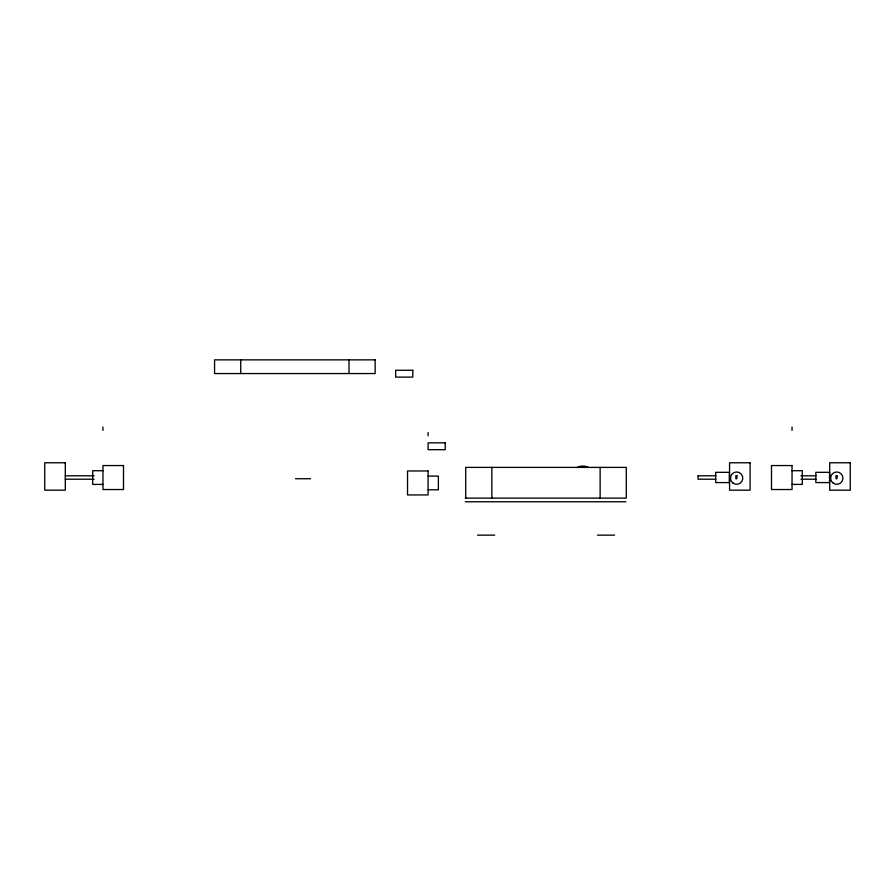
<?xml version="1.0" encoding="UTF-8"?>
<svg xmlns="http://www.w3.org/2000/svg" width="895" height="895" viewBox="0 0 895 895"><rect width="100%" height="100%" fill="white"/><g stroke="black" fill="none" stroke-linecap="round" stroke-linejoin="round"><path stroke-width="1.34" d="M102.959 470.703L92.688 470.703L92.688 484.396L102.959 484.396M792.041 470.703L802.312 470.703L802.312 484.396L792.041 484.396M65.268 475.793L94.042 475.793M698.078 475.793L715.888 475.793M800.958 475.793L816.027 475.793M428.09 476.095L438.36 476.095L438.36 489.789L428.09 489.789M295.462 478.736L310.587 478.736M65.268 479.217L94.042 479.217M715.888 479.217L698.078 479.217L698.078 475.816M800.958 479.217L816.027 479.217M465.288 498.123L626.287 498.123L626.287 467.391L465.702 467.391L465.702 498.123M465.288 501.759L625.874 501.759M477.55 535.143L494.711 535.143M597.457 535.143L614.541 535.143M792.041 427.06L792.041 430.417M600.131 467.391L600.131 498.123M491.87 467.391L491.87 498.123M428.09 432.464L428.09 435.809M348.994 359.857L348.994 373.551M240.733 359.857L240.733 373.551M102.959 427.06L102.959 430.417M577.074 467.481A11.982 11.982 0 0 1 588.563 467.481M375.15 359.857L214.565 359.857L214.565 373.551L375.15 373.551L375.15 359.857M412.796 370.273L395.668 370.273L395.668 377.119L412.796 377.119L412.796 370.273M445.229 442.835L428.112 442.835L428.112 449.682L445.229 449.682L445.229 442.835M65.301 462.771L44.75 462.771L44.75 490.169L65.301 490.169L65.301 462.771M750.099 462.771L729.559 462.771L729.559 490.169L750.099 490.169L750.099 462.771M850.25 462.771L829.699 462.771L829.699 490.169L850.25 490.169L850.25 462.771M123.51 465.557L102.959 465.557L102.959 489.531L123.51 489.531L123.51 465.557M792.041 465.557L771.49 465.557L771.49 489.531L792.041 489.531L792.041 465.557M428.09 470.96L407.538 470.96L407.538 494.935L428.09 494.935L428.09 470.96M729.391 472.325L715.687 472.325L715.687 482.573L729.391 482.595L729.391 472.347M829.531 472.325L815.837 472.325L815.837 482.573L829.531 482.595L829.531 472.347M736.887 475.659L735.858 475.659L735.858 478.736L736.887 478.736L736.887 475.659M837.038 475.659L836.008 475.659L836.008 478.736L837.038 478.736L837.038 475.659M833.234 483.177A6.164 6.164 0 0 0 842.922 478.691A6.164 6.164 0 0 0 834.196 472.549A6.164 6.164 0 0 0 833.234 483.177M733.094 483.177A6.164 6.164 0 0 0 742.783 478.691A6.164 6.164 0 0 0 734.045 472.549A6.164 6.164 0 0 0 733.094 483.177"/></g></svg>
